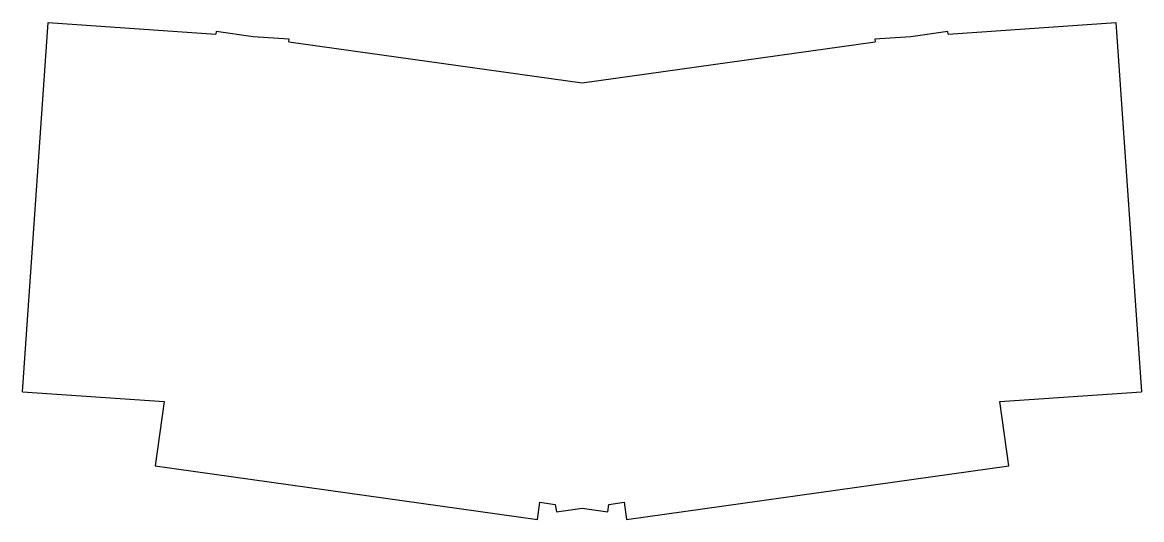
# Model space of a CAD drawing. Header units: millimetres. Extents: x 90 to 368, y -142 to -18.
import ezdxf

# ---------------------------------------------------------------- set-up
doc = ezdxf.new("R2010")
doc.units = ezdxf.units.MM

msp = doc.modelspace()

# ---------------------------------------------------------------- linework, layer by layer
for p, q in [((89.54, -110.01), (95.96, -18.24)), ((95.96, -18.24), (137.59, -21.15)), ((319.69, -21.15), (361.32, -18.24)), ((361.32, -18.24), (367.73, -110.01)), ((137.68, -20.5), (137.59, -21.15)), ((146.9, -21.8), (137.68, -20.5)), ((155.82, -22.42), (146.9, -21.8)), ((310.38, -21.8), (301.46, -22.42)), ((319.6, -20.5), (310.38, -21.8)), ((319.69, -21.15), (319.6, -20.5)), ((155.77, -23.05), (155.82, -22.42)), ((155.77, -23.05), (228.64, -33.29)), ((228.64, -33.29), (301.51, -23.05)), ((301.46, -22.42), (301.51, -23.05)), ((89.54, -110.01), (124.75, -112.48)), ((332.52, -112.48), (367.73, -110.01)), ((124.75, -112.48), (122.51, -128.44)), ((334.77, -128.44), (332.52, -112.48)), ((122.51, -128.44), (217.58, -141.8)), ((239.7, -141.8), (334.77, -128.44)), ((217.58, -141.8), (218.18, -137.49)), ((218.18, -137.49), (222, -138.02)), ((222, -138.02), (222.26, -139.85)), ((222.26, -139.85), (228.64, -138.96)), ((228.64, -138.96), (235.02, -139.85)), ((235.02, -139.85), (235.27, -138.02)), ((235.27, -138.02), (239.1, -137.49)), ((239.1, -137.49), (239.7, -141.8))]:
    msp.add_line(p, q)

doc.saveas('drawing.dxf')
